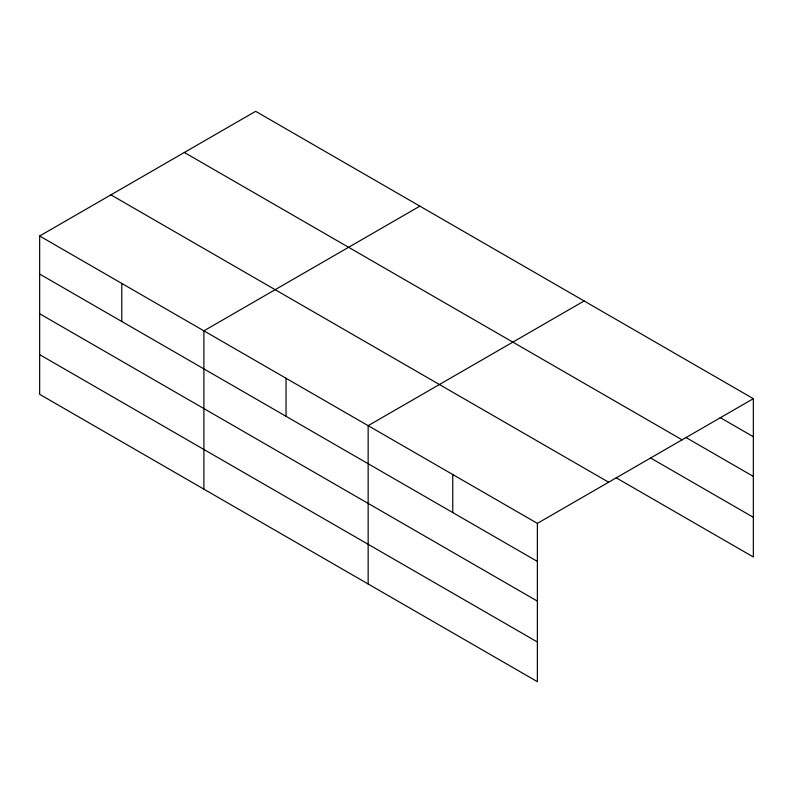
<?xml version="1.0" encoding="UTF-8"?>
<svg xmlns="http://www.w3.org/2000/svg" width="793" height="793" viewBox="0 0 793 793"><rect width="100%" height="100%" fill="white"/><g stroke="black" fill="none" stroke-linecap="round" stroke-linejoin="round"><path stroke-width="1.19" d="M537.376 601.114L537.376 523.37L39.65 236.007L39.65 394.319L537.376 681.683L537.376 601.114L39.65 313.75M616.25 477.842L753.35 556.993L753.35 398.681L255.624 111.317L39.65 236.007M419.874 206.14L203.9 330.83L203.9 489.152M584.124 300.973L368.15 425.663L368.15 583.985M537.376 523.37L753.35 398.681M720.143 417.564L753.35 436.735M685.876 437.468L753.35 476.424M184.353 152.464L682.079 439.828M650.528 457.948L753.35 517.314M110.921 194.86L608.647 482.223M39.65 274.061L537.376 561.424M39.65 354.64L537.376 642.003M452.763 474.511L452.763 512.575M286.025 378.251L286.025 416.305M121.775 283.418L121.775 321.482"/></g></svg>
